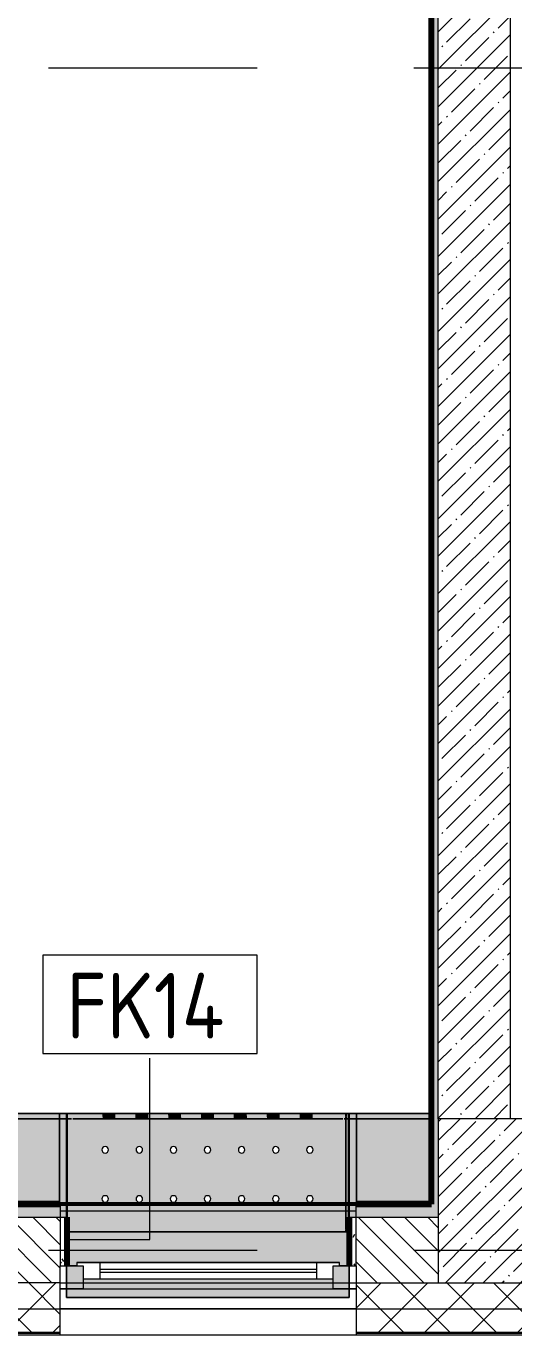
# Model space of a CAD drawing. Header units: millimetres. Extents: x 35524 to 235479, y -8553 to 29000.
# Drawn here: x 64156 to 65640, y -258 to 3726 of the extents above; entities that cross this region are included whole.
import ezdxf

# ---------------------------------------------------------------- set-up
doc = ezdxf.new("R2010")
doc.units = ezdxf.units.MM
doc.linetypes.add('Осевая', pattern=[3175, 635, -476.25, 1587.5, -476.25])
for name, color, linetype, lineweight in [('A-GLAZ', 7, 'Continuous', 9), ('A-GLAZ-1', 7, 'Continuous', 13), ('A-WALL', 7, 'Continuous', 9), ('A-WALL-IDEN', 7, 'Continuous', 9), ('I-WALL', 7, 'Continuous', 9), ('S-COLS', 7, 'Continuous', 9), ('Оси-2', 7, 'Осевая', 9)]:
    doc.layers.add(name, color=color, linetype=linetype, lineweight=lineweight)
for name, color, linetype, lineweight, true_color in [('A-WALL-1', 7, 'Continuous', 9, 0xc0c0c0), ('A-WALL-2', 7, 'Continuous', 9, 0xcbc7bf), ('I-WALL-12', 7, 'Continuous', 53, 0xeaa7bf), ('I-WALL-18', 7, 'Continuous', 80, 0xffd2ff), ('I-WALL-4', 7, 'Continuous', 9, 0xc0c0c0), ('I-WALL-5', 7, 'Continuous', 9, 0xcbc7bf), ('I-WALL-8', 7, 'Continuous', 80, 0xff80c0), ('S-WALL-ANLY', 7, 'Continuous', 13, 0x008040), ('S-WALL-ANLY-1', 7, 'Continuous', 5, 0x008040), ('Знаки-1', 7, 'Continuous', 9, 0xd4ccbd), ('Знаки-3', 9, 'Continuous', 9, 0x808080), ('Знаки-4', 7, 'Continuous', 9, 0xaba79f), ('Знаки-5', 7, 'Continuous', 9, 0xc1bbaf), ('Знаки-6', 7, 'Continuous', 9, 0xd5cdbe), ('Знаки-7', 7, 'Continuous', 9, 0xd1cabb), ('Знаки-8', 7, 'Continuous', 9, 0xccc5b7), ('Знаки-9', 7, 'Continuous', 9, 0xd6cebe)]:
    doc.layers.add(name, color=color, linetype=linetype, lineweight=lineweight, true_color=true_color)
doc.layers.add('Знаки-2', color=7, linetype='Continuous', lineweight=9, transparency=0.5)
doc.styles.add('GOST Common_2', font='GOST_Common.ttf', dxfattribs={"width": 0.9, "height": 200})
pattern_1 = [(0, (0, 0), (121.92, 30.48), [10.058, -81.382, 10.058, -81.382, -487.68]), (0, (0, 0), (121.92, 30.48), [-182.88, 10.058, -172.822, 10.058, -81.382, -213.36]), (0, (0, 0), (121.92, 30.48), [-457.2, 10.058, -50.902, 10.058, -142.342]), (120, (45.72, 15.24), (-87.356454, 90.345817), [10.058, -81.382, 10.058, -81.382, -487.68]), (120, (45.72, 15.24), (-87.356454, 90.345817), [-182.88, 10.058, -172.822, 10.058, -81.382, -213.36]), (120, (45.72, 15.24), (-87.356454, 90.345817), [-457.2, 10.058, -50.902, 10.058, -142.342]), (240, (60.96, 76.2), (-34.563546, -120.825817), [10.058, -81.382, 10.058, -81.382, -487.68]), (240, (60.96, 76.2), (-34.563546, -120.825817), [-182.88, 10.058, -172.822, 10.058, -81.382, -213.36]), (240, (60.96, 76.2), (-34.563546, -120.825817), [-457.2, 10.058, -50.902, 10.058, -142.342])]

# ---------------------------------------------------------------- blocks, each defined once
blk = doc.blocks.new('BSC_Колонна _Прямоугольная - 500х500-V10-План отделки стен 3 этажа в осях 12-23')
at = {"layer": 'S-COLS'}
h = blk.add_hatch(dxfattribs=at)
h.set_pattern_fill('FP_11', color=256, style=0, pattern_type=2)
h.set_pattern_definition([(45, (-65660, -150), (-57.02463, 57.02463), []), (45, (-65602.975, -150), (-57.02463, 57.02463), [100.806, -20.161, 3.353, -16.808])])
h.paths.add_polyline_path([(-250, -250), (250, -250), (250, 250), (-250, 250), (-250, 217.4)])
for p, q in [((250, 250), (-250, 250)), ((-250, 250), (-250, -250)), ((250, -250), (250, 250)), ((-250, -250), (250, -250))]:
    blk.add_line(p, q, dxfattribs=at)
blk = doc.blocks.new('120_Окно_СКБ_1Ст - 120_Окно_СКБ_1Ст 900х2500_h_-22445987-План отделки стен 3 этажа в осях 12-23')
at = {"layer": 'A-GLAZ'}
for p, q in [((-429, -57), (-450, -57)), ((431, -57), (-429, -57)), ((450, -57), (431, -57)), ((-330, -107), (330, -107)), ((330, -117), (-330, -117)), ((-429, -127), (-400, -127)), ((400, -127), (430, -127))]:
    blk.add_line(p, q, dxfattribs=at)
at = {"layer": 'A-GLAZ-1'}
for p, q in [((-450, -127), (-450, -57)), ((-450, -57), (-380, -57)), ((-380, -57), (-380, -127)), ((380, -127), (380, -57)), ((380, -57), (450, -57)), ((450, -57), (450, -127)), ((380, -87), (-380, -87)), ((-380, -87), (-380, -127)), ((-330, -137), (-330, -87)), ((330, -137), (330, -87)), ((380, -127), (380, -87)), ((-380, -127), (-450, -127)), ((-380, -127), (-400, -127)), ((-400, -127), (-400, -137)), ((-400, -137), (400, -137)), ((400, -137), (-400, -137)), ((450, -127), (380, -127)), ((400, -127), (380, -127)), ((400, -137), (400, -127))]:
    blk.add_line(p, q, dxfattribs=at)
blk = doc.blocks.new('Зашивка радиатора_ с перфорацией М1 - Зашивка радиатора_ с перфорацией М1-V61-План отделки стен 3 этажа в осях 12-23')
at = {"layer": 'Знаки-2'}
h = blk.add_hatch(color=256, dxfattribs=at)
h.paths.add_polyline_path([(178, 380), (-430, 380), (-430, 180), (429, 180), (430, 380)])
h.paths.add_polyline_path([(379, 324), (379, 284), (399, 284), (399, 274), (-401, 274), (-401, 284), (-381, 284), (-381, 324), (178, 324)])
h = blk.add_hatch(color=256, dxfattribs=at)
h.paths.add_polyline_path([(178, 180), (-430, 180), (-430, -179.9), (430.2, -179.9), (430.2, 136), (429, 136), (429, 180)])
h.paths.add_polyline_path([(208.5, 90.4), (213.5, 89), (217.2, 85.4), (218.5, 80.4), (217.2, 75.4), (213.5, 71.7), (208.5, 70.4), (203.5, 71.7), (199.8, 75.4), (198.5, 80.4), (199.8, 85.4), (203.5, 89), (205.9, 90)])
h.paths.add_polyline_path([(312.2, 90.4), (317.2, 89), (320.9, 85.4), (322.2, 80.4), (320.9, 75.4), (317.2, 71.7), (312.2, 70.4), (307.2, 71.7), (303.6, 75.4), (302.2, 80.4), (303.6, 85.4), (307.2, 89), (309.7, 90)])
h.paths.add_polyline_path([(-102.8, 90.4), (-97.8, 89), (-94.1, 85.4), (-92.8, 80.4), (-94.1, 75.4), (-97.8, 71.7), (-102.8, 70.4), (-107.8, 71.7), (-111.4, 75.4), (-112.8, 80.4), (-111.4, 85.4), (-107.8, 89), (-105.3, 90)])
h.paths.add_polyline_path([(-310.3, 90.4), (-305.3, 89), (-301.6, 85.4), (-300.3, 80.4), (-301.6, 75.4), (-305.3, 71.7), (-310.3, 70.4), (-315.3, 71.7), (-318.9, 75.4), (-320.3, 80.4), (-318.9, 85.4), (-315.3, 89), (-312.8, 90)])
h.paths.add_polyline_path([(1, 90.4), (6, 89), (9.7, 85.4), (11, 80.4), (9.7, 75.4), (6, 71.7), (1, 70.4), (-4.1, 71.8), (-7.7, 75.4), (-9, 80.4), (-7.7, 85.4), (-4, 89), (-1.6, 90)])
h.paths.add_polyline_path([(-206.5, 90.4), (-201.5, 89), (-197.8, 85.4), (-196.5, 80.4), (-197.8, 75.4), (-201.5, 71.7), (-206.5, 70.4), (-211.5, 71.7), (-215.2, 75.4), (-216.5, 80.4), (-215.2, 85.4), (-211.5, 89), (-209.1, 90)])
h.paths.add_polyline_path([(104.7, 90.4), (109.7, 89), (113.4, 85.4), (114.7, 80.4), (113.4, 75.4), (109.7, 71.7), (104.7, 70.4), (99.7, 71.7), (96.1, 75.4), (94.7, 80.4), (96.1, 85.4), (99.7, 89), (102.2, 90)])
h.paths.add_polyline_path([(208.5, -59.6), (213.5, -61), (217.2, -64.6), (218.5, -69.6), (217.2, -74.6), (213.5, -78.3), (208.5, -79.6), (203.5, -78.3), (199.8, -74.6), (198.5, -69.6), (199.8, -64.6), (203.5, -61), (205.9, -60)])
h.paths.add_polyline_path([(-310.3, -59.6), (-305.3, -61), (-301.6, -64.6), (-300.3, -69.6), (-301.6, -74.6), (-305.3, -78.3), (-310.3, -79.6), (-315.3, -78.3), (-318.9, -74.6), (-320.3, -69.6), (-318.9, -64.6), (-315.3, -61), (-312.8, -60)])
h.paths.add_polyline_path([(-102.8, -59.6), (-97.8, -61), (-94.1, -64.6), (-92.8, -69.6), (-94.1, -74.6), (-97.8, -78.3), (-102.8, -79.6), (-107.8, -78.3), (-111.4, -74.6), (-112.8, -69.6), (-111.4, -64.6), (-107.8, -61), (-105.3, -60)])
h.paths.add_polyline_path([(312.2, -59.6), (317.2, -61), (320.9, -64.6), (322.2, -69.6), (320.9, -74.6), (317.2, -78.3), (312.2, -79.6), (307.2, -78.3), (303.6, -74.6), (302.2, -69.6), (303.6, -64.6), (307.2, -61), (309.7, -60)])
h.paths.add_polyline_path([(-206.5, -59.6), (-201.5, -61), (-197.8, -64.6), (-196.5, -69.6), (-197.8, -74.6), (-201.5, -78.3), (-206.5, -79.6), (-211.5, -78.3), (-215.2, -74.6), (-216.5, -69.6), (-215.2, -64.6), (-211.5, -61), (-209.1, -60)])
h.paths.add_polyline_path([(104.7, -59.6), (109.7, -61), (113.4, -64.6), (114.7, -69.6), (113.4, -74.6), (109.7, -78.3), (104.7, -79.6), (99.7, -78.3), (96.1, -74.6), (94.7, -69.6), (96.1, -64.6), (99.7, -61), (102.2, -60)])
h.paths.add_polyline_path([(1, -59.6), (6, -61), (9.7, -64.6), (11, -69.6), (9.7, -74.6), (6, -78.3), (1, -79.6), (-4.1, -78.2), (-7.7, -74.6), (-9, -69.6), (-7.7, -64.6), (-4, -61), (-1.6, -60)])
for points in [[(413, -163.9), (-430, -163.9), (-430, -179.9), (430, -179.7), (430, -163.9), (413.6, -163.9)], [(-313.1, -163.9), (-319, -163.9), (-318.3, -179.9), (-279, -179.9), (-279.7, -163.9), (-309, -163.9)], [(-308.7, -163.9), (-319, -163.9), (-318.3, -179.9), (-279, -179.9), (-279.7, -163.9), (-307.7, -163.9)], [(-308.7, -163.9), (-309, -163.9), (-308.7, -179.9), (-289, -179.9), (-289.3, -163.9), (-307.7, -163.9)], [(-308.7, -163.9), (-309, -163.9), (-308.7, -179.9), (-289, -179.9), (-289.3, -163.9), (-307.7, -163.9)], [(-218.3, -163.9), (-219, -163.9), (-218.3, -179.9), (-179, -179.9), (-179.7, -163.9), (-216.3, -163.9)], [(-208.7, -163.9), (-219, -163.9), (-218.3, -179.9), (-179, -179.9), (-179.7, -163.9), (-207.7, -163.9)], [(-189, -163.9), (-209, -163.9), (-208.7, -179.9), (-189, -179.9)], [(-191.9, -163.9), (-209, -163.9), (-208.7, -179.9), (-189, -179.9), (-189.3, -163.9), (-190.3, -163.9)], [(-79, -163.9), (-119, -163.9), (-118.3, -179.9), (-79, -179.9)], [(-79, -163.9), (-119, -163.9), (-118.3, -179.9), (-79, -179.9)], [(-108.7, -163.9), (-109, -163.9), (-108.7, -179.9), (-89, -179.9), (-89.3, -163.9), (-107.7, -163.9)], [(-99, -163.9), (-109, -163.9), (-108.7, -179.9), (-89, -179.9), (-89.3, -163.9), (-96.4, -163.9)], [(-19, -163.9), (-18.3, -179.9), (21, -179.9), (20.3, -163.9), (-18.3, -163.9)], [(-19, -163.9), (-18.3, -179.9), (21, -179.9), (20.3, -163.9), (-18.3, -163.9)], [(-8.7, -163.9), (-9, -163.9), (-8.7, -179.9), (11, -179.9), (10.7, -163.9), (-7.7, -163.9)], [(1, -163.9), (-9, -163.9), (-8.7, -179.9), (11, -179.9), (10.7, -163.9), (3.6, -163.9)], [(81.7, -163.9), (81, -163.9), (81.7, -179.9), (121, -179.9), (120.3, -163.9), (83.7, -163.9)], [(109.7, -163.9), (81, -163.9), (81.7, -179.9), (121, -179.9), (120.3, -163.9), (110.7, -163.9)], [(91.3, -163.9), (91, -163.9), (91.3, -179.9), (111, -179.9), (110.7, -163.9), (92.3, -163.9)], [(93.9, -163.9), (91, -163.9), (91.3, -179.9), (111, -179.9), (110.7, -163.9), (96, -163.9)], [(181, -163.9), (181.7, -179.9), (221, -179.9), (220.3, -163.9), (181.7, -163.9)], [(196, -163.9), (181, -163.9), (181.7, -179.9), (221, -179.9), (220.3, -163.9), (198.4, -163.9)], [(201, -163.9), (191, -163.9), (191.3, -179.9), (211, -179.9), (210.7, -163.9), (203.6, -163.9)], [(208.1, -163.9), (191, -163.9), (191.3, -179.9), (211, -179.9), (210.7, -163.9), (209.7, -163.9)], [(301, -163.9), (281, -163.9), (281.7, -179.9), (321, -179.9), (320.3, -163.9), (306.2, -163.9)], [(281, -163.9), (281.7, -179.9), (321, -179.9), (320.3, -163.9), (281.7, -163.9)], [(311, -163.9), (291, -163.9), (291.3, -179.9), (311, -179.9)], [(293.9, -163.9), (291, -163.9), (291.3, -179.9), (311, -179.9), (310.7, -163.9), (295.8, -163.9)]]:
    blk.add_hatch(color=256, dxfattribs=at).paths.add_polyline_path(points)
at = {"layer": 'Знаки-1'}
for p, q in [((-309, -163.9), (-304.2, -163.9)), ((-304.2, -163.9), (-309, -163.9)), ((-309, -179.9), (-304.2, -179.9)), ((-304.2, -179.9), (-309, -179.9)), ((-304, -163.9), (-294, -163.9)), ((-294, -163.9), (-304, -163.9)), ((-304, -179.9), (-294, -179.9)), ((-294, -179.9), (-304, -179.9)), ((-293.8, -163.9), (-289, -163.9)), ((-290.3, -163.9), (-293.8, -163.9)), ((-293.8, -179.9), (-289, -179.9)), ((-289.3, -179.9), (-293.8, -179.9)), ((-289, -163.9), (-290.3, -163.9)), ((-289, -179.9), (-289.3, -179.9)), ((-207.7, -163.9), (-204.2, -163.9)), ((-204.2, -163.9), (-207.7, -163.9)), ((-207.7, -179.9), (-204.2, -179.9)), ((-204.2, -179.9), (-207.7, -179.9)), ((-204, -163.9), (-194, -163.9)), ((-194, -163.9), (-204, -163.9)), ((-204, -179.9), (-194, -179.9)), ((-194, -179.9), (-204, -179.9)), ((-193.8, -163.9), (-190.3, -163.9)), ((-190.3, -163.9), (-193.8, -163.9)), ((-193.8, -179.9), (-190.3, -179.9)), ((-190.3, -179.9), (-193.8, -179.9)), ((-107.7, -163.9), (-104.2, -163.9)), ((-104.2, -163.9), (-107.7, -163.9)), ((-107.7, -179.9), (-104.2, -179.9)), ((-104.2, -179.9), (-107.7, -179.9)), ((-104, -163.9), (-94, -163.9)), ((-94, -163.9), (-104, -163.9)), ((-104, -179.9), (-99, -179.9)), ((-99, -179.9), (-104, -179.9)), ((-99, -179.9), (-94, -179.9)), ((-94, -179.9), (-99, -179.9)), ((-93.8, -163.9), (-90.3, -163.9)), ((-90.3, -163.9), (-93.8, -163.9)), ((-93.8, -179.9), (-90.3, -179.9)), ((-90.3, -179.9), (-93.8, -179.9)), ((-9, -163.9), (-4.2, -163.9)), ((-4.2, -163.9), (-9, -163.9)), ((-9, -179.9), (-7.7, -179.9)), ((-7.7, -179.9), (-9, -179.9)), ((-7.7, -179.9), (-4.2, -179.9)), ((-4.2, -179.9), (-7.7, -179.9)), ((-4, -163.9), (-1.6, -163.9)), ((-1.6, -163.9), (-4, -163.9)), ((-4, -179.9), (3.6, -179.9)), ((6, -179.9), (-4, -179.9)), ((-1.6, -163.9), (6, -163.9)), ((6, -163.9), (-1.6, -163.9)), ((3.6, -179.9), (6, -179.9)), ((6.2, -163.9), (9.7, -163.9)), ((9.7, -163.9), (6.2, -163.9)), ((6.2, -179.9), (11, -179.9)), ((8.1, -179.9), (6.2, -179.9)), ((11, -179.9), (8.1, -179.9)), ((9.7, -163.9), (10.7, -163.9)), ((10.7, -163.9), (9.7, -163.9)), ((10.7, -163.9), (11, -163.9)), ((11, -163.9), (10.7, -163.9)), ((92.3, -163.9), (95.8, -163.9)), ((95.8, -163.9), (92.3, -163.9)), ((92.3, -179.9), (95.8, -179.9)), ((95.8, -179.9), (92.3, -179.9)), ((96, -163.9), (106, -163.9)), ((106, -163.9), (96, -163.9)), ((96, -179.9), (106, -179.9)), ((106, -179.9), (96, -179.9)), ((106.2, -163.9), (109.7, -163.9)), ((109.7, -163.9), (106.2, -163.9)), ((106.2, -179.9), (109.7, -179.9)), ((109.7, -179.9), (106.2, -179.9)), ((192.3, -163.9), (195.8, -163.9)), ((195.8, -163.9), (192.3, -163.9)), ((192.3, -179.9), (195.8, -179.9)), ((195.8, -179.9), (192.3, -179.9)), ((196, -163.9), (206, -163.9)), ((206, -163.9), (196, -163.9)), ((196, -179.9), (206, -179.9)), ((206, -179.9), (196, -179.9)), ((206.2, -163.9), (209.7, -163.9)), ((209.7, -163.9), (206.2, -163.9)), ((206.2, -179.9), (209.7, -179.9)), ((209.7, -179.9), (206.2, -179.9)), ((291, -163.9), (291.3, -163.9)), ((295.8, -163.9), (291, -163.9)), ((291, -179.9), (295.8, -179.9)), ((292.3, -179.9), (291, -179.9)), ((291.3, -163.9), (292.3, -163.9)), ((292.3, -163.9), (293.9, -163.9)), ((295.8, -179.9), (292.3, -179.9)), ((293.9, -163.9), (295.8, -163.9)), ((296, -163.9), (306, -163.9)), ((306, -163.9), (296, -163.9)), ((296, -179.9), (306, -179.9)), ((306, -179.9), (296, -179.9)), ((306.2, -163.9), (311, -163.9)), ((311, -163.9), (306.2, -163.9)), ((306.2, -179.9), (311, -179.9)), ((311, -179.9), (306.2, -179.9))]:
    blk.add_line(p, q, dxfattribs=at)
at = {"layer": 'Знаки-3'}
for p, q in [((430, 380), (-430, 380)), ((-430, 380), (-430, 180)), ((430, 284), (430, 380)), ((-430, 180), (429, 180)), ((429, 180), (-430, 180)), ((-430, 180), (-430, -179.9)), ((430.2, -179.9), (430.2, 136)), ((-430, -179.9), (430.2, -179.9))]:
    blk.add_line(p, q, dxfattribs=at)
for centre, start, end in [((-310.3, 80.4), 180, 0), ((-310.3, 80.4), 0, 180), ((-206.5, 80.4), 0, 180), ((-206.5, 80.4), 180, 360), ((-102.8, 80.4), 0, 180), ((-102.8, 80.4), 180, 0), ((1, 80.4), 0, 180), ((1, 80.4), 180, 0), ((104.7, 80.4), 0, 180), ((104.7, 80.4), 180, 360), ((208.5, 80.4), 0, 180), ((208.5, 80.4), 180, 0), ((312.2, 80.4), 0, 180), ((312.2, 80.4), 180, 0), ((-310.3, -69.6), 0, 180), ((-310.3, -69.6), 180, 0), ((-206.5, -69.6), 0, 180), ((-206.5, -69.6), 180, 0), ((-102.8, -69.6), 0, 180), ((-102.8, -69.6), 180, 0), ((1, -69.6), 0, 180), ((1, -69.6), 180, 0), ((104.7, -69.6), 0, 180), ((104.7, -69.6), 180, 0), ((208.5, -69.6), 0, 180), ((208.5, -69.6), 180, 0), ((312.2, -69.6), 0, 180), ((312.2, -69.6), 180, 0)]:
    blk.add_arc(centre, 10, start, end, dxfattribs=at)
at = {"layer": 'Знаки-4'}
for p, q in [((-430, 180), (-430, 380)), ((-430, 380), (430, 380)), ((430, 380), (430, 284)), ((-420.3, -163.9), (-414.4, -163.9)), ((430, -179.9), (-420.3, -179.9)), ((427.9, -179.9), (-420.3, -179.9)), ((-410.5, -163.9), (-394.9, -163.9)), ((-394.3, -163.9), (394.9, -163.9)), ((395.4, -163.9), (411.1, -163.9)), ((414.9, -163.9), (427.9, -163.9))]:
    blk.add_line(p, q, dxfattribs=at)
for centre, start, end in [((-310.3, 80.4), 0, 180), ((-310.3, 80.4), 180, 360), ((-206.5, 80.4), 0, 180), ((-206.5, 80.4), 180, 360), ((-102.8, 80.4), 0, 180), ((-102.8, 80.4), 180, 360), ((1, 80.4), 0, 180), ((1, 80.4), 180, 360), ((104.7, 80.4), 0, 180), ((104.7, 80.4), 180, 360), ((208.5, 80.4), 0, 180), ((208.5, 80.4), 180, 360), ((312.2, 80.4), 0, 180), ((312.2, 80.4), 180, 0), ((-310.3, -69.6), 0, 180), ((-310.3, -69.6), 180, 360), ((-206.5, -69.6), 0, 180), ((-206.5, -69.6), 180, 360), ((-102.8, -69.6), 0, 180), ((-102.8, -69.6), 180, 360), ((1, -69.6), 0, 180), ((1, -69.6), 180, 360), ((104.7, -69.6), 0, 180), ((104.7, -69.6), 180, 360), ((208.5, -69.6), 0, 180), ((208.5, -69.6), 180, 360), ((312.2, -69.6), 0, 180), ((312.2, -69.6), 180, 360)]:
    blk.add_arc(centre, 10, start, end, dxfattribs=at)
at = {"layer": 'Знаки-5'}
for p, q in [((-430, -179.9), (-430, 180)), ((429, 180), (-420.3, 180)), ((-420.3, 180), (429, 180)), ((430.2, 136), (430.2, -179.9)), ((-420.3, -179.9), (-430, -179.9)), ((-428.1, -163.9), (-420.3, -163.9)), ((-420.3, -179.9), (-428.1, -179.9)), ((-414.4, -163.9), (-420.3, -163.9)), ((-420.3, -179.9), (-319, -179.9)), ((-394.9, -163.9), (-410.5, -163.9)), ((-319, -163.9), (-394.3, -163.9)), ((-319, -163.9), (-279, -163.9)), ((-313.1, -163.9), (-319, -163.9)), ((-319, -179.9), (-279, -179.9)), ((-279, -179.9), (-319, -179.9)), ((-293.8, -163.9), (-313.1, -163.9)), ((-279, -163.9), (-293.8, -163.9)), ((-219, -163.9), (-279, -163.9)), ((-279, -179.9), (-219, -179.9)), ((-219, -163.9), (-218.3, -163.9)), ((-209, -163.9), (-219, -163.9)), ((-219, -179.9), (-209, -179.9)), ((-209, -179.9), (-219, -179.9)), ((-218.3, -163.9), (-209, -163.9)), ((-209, -163.9), (-189, -163.9)), ((-189, -163.9), (-209, -163.9)), ((-209, -179.9), (-204, -179.9)), ((-189, -179.9), (-209, -179.9)), ((-204, -179.9), (-189, -179.9)), ((-189, -163.9), (-179, -163.9)), ((-179, -163.9), (-189, -163.9)), ((-189, -179.9), (-179, -179.9)), ((-179, -179.9), (-189, -179.9)), ((-119, -163.9), (-179, -163.9)), ((-179, -179.9), (-119, -179.9)), ((-119, -163.9), (-79, -163.9)), ((-79, -163.9), (-119, -163.9)), ((-119, -179.9), (-79, -179.9)), ((-79, -179.9), (-119, -179.9)), ((-19, -163.9), (-79, -163.9)), ((-79, -179.9), (-19, -179.9)), ((-19, -163.9), (21, -163.9)), ((21, -163.9), (-19, -163.9)), ((-19, -179.9), (21, -179.9)), ((21, -179.9), (-19, -179.9)), ((81, -163.9), (21, -163.9)), ((21, -179.9), (81, -179.9)), ((81, -163.9), (91, -163.9)), ((91, -163.9), (81, -163.9)), ((81, -179.9), (91, -179.9)), ((91, -179.9), (81, -179.9)), ((91, -163.9), (111, -163.9)), ((103.6, -163.9), (91, -163.9)), ((91, -179.9), (111, -179.9)), ((111, -179.9), (91, -179.9)), ((111, -163.9), (103.6, -163.9)), ((111, -163.9), (121, -163.9)), ((121, -163.9), (111, -163.9)), ((111, -179.9), (121, -179.9)), ((121, -179.9), (111, -179.9)), ((181, -163.9), (121, -163.9)), ((121, -179.9), (181, -179.9)), ((181, -163.9), (221, -163.9)), ((221, -163.9), (181, -163.9)), ((181, -179.9), (221, -179.9)), ((221, -179.9), (181, -179.9)), ((281, -163.9), (221, -163.9)), ((221, -179.9), (281, -179.9)), ((281, -163.9), (321, -163.9)), ((321, -163.9), (281, -163.9)), ((281, -179.9), (321, -179.9)), ((321, -179.9), (281, -179.9)), ((394.9, -163.9), (321, -163.9)), ((321, -179.9), (427.9, -179.9)), ((411.1, -163.9), (395.4, -163.9)), ((427.9, -163.9), (414.9, -163.9)), ((427.9, -163.9), (430, -163.9)), ((430, -179.9), (427.9, -179.9))]:
    blk.add_line(p, q, dxfattribs=at)
at = {"layer": 'Знаки-6'}
for p, q in [((-428.1, -163.9), (-430, -163.9)), ((-430, -163.9), (-430, -179.9)), ((-430, -179.9), (-428.1, -179.9)), ((-304.2, -163.9), (-307.7, -163.9)), ((-307.7, -179.9), (-304.2, -179.9)), ((-294, -163.9), (-304, -163.9)), ((-304, -179.9), (-294, -179.9)), ((-290.3, -163.9), (-293.8, -163.9)), ((-293.8, -179.9), (-290.3, -179.9)), ((-204.2, -163.9), (-207.7, -163.9)), ((-207.7, -179.9), (-204.2, -179.9)), ((-194, -163.9), (-204, -163.9)), ((-204, -179.9), (-194, -179.9)), ((-190.3, -163.9), (-193.8, -163.9)), ((-193.8, -179.9), (-190.3, -179.9)), ((-104.2, -163.9), (-107.7, -163.9)), ((-107.7, -179.9), (-104.2, -179.9)), ((-94, -163.9), (-104, -163.9)), ((-104, -179.9), (-94, -179.9)), ((-90.3, -163.9), (-93.8, -163.9)), ((-93.8, -179.9), (-90.3, -179.9)), ((-4.2, -163.9), (-7.7, -163.9)), ((-7.7, -179.9), (-4.2, -179.9)), ((-4.2, -163.9), (-4.1, -163.9)), ((-4.1, -163.9), (-4.2, -163.9)), ((-4.2, -179.9), (-4.1, -179.9)), ((-4.1, -179.9), (-4.2, -179.9)), ((6, -163.9), (-4, -163.9)), ((-4, -179.9), (6, -179.9)), ((9.7, -163.9), (6.2, -163.9)), ((6.2, -179.9), (9.7, -179.9)), ((95.8, -163.9), (92.3, -163.9)), ((92.3, -179.9), (95.8, -179.9)), ((106, -163.9), (96, -163.9)), ((96, -179.9), (106, -179.9)), ((109.7, -163.9), (106.2, -163.9)), ((106.2, -179.9), (109.7, -179.9)), ((195.8, -163.9), (192.3, -163.9)), ((192.3, -179.9), (195.8, -179.9)), ((206, -163.9), (196, -163.9)), ((196, -179.9), (206, -179.9)), ((209.7, -163.9), (206.2, -163.9)), ((206.2, -179.9), (209.7, -179.9)), ((295.8, -163.9), (292.3, -163.9)), ((292.3, -179.9), (295.8, -179.9)), ((306, -163.9), (296, -163.9)), ((296, -179.9), (306, -179.9)), ((309.7, -163.9), (306.2, -163.9)), ((306.2, -179.9), (309.7, -179.9)), ((430, -163.9), (430, -179.7))]:
    blk.add_line(p, q, dxfattribs=at)
at = {"layer": 'Знаки-7'}
for p, q in [((-420.5, -163.9), (-428.1, -163.9)), ((-428.1, -179.9), (-420.5, -179.9)), ((-309, -163.9), (-318.3, -163.9)), ((-318.3, -179.9), (-309, -179.9)), ((-307.7, -163.9), (-304.2, -163.9)), ((-304.2, -163.9), (-307.7, -163.9)), ((-307.7, -179.9), (-304.2, -179.9)), ((-304.2, -179.9), (-307.7, -179.9)), ((-304, -163.9), (-294, -163.9)), ((-294, -163.9), (-304, -163.9)), ((-304, -179.9), (-294, -179.9)), ((-294, -179.9), (-304, -179.9)), ((-293.8, -163.9), (-290.3, -163.9)), ((-290.3, -163.9), (-293.8, -163.9)), ((-293.8, -179.9), (-290.3, -179.9)), ((-290.3, -179.9), (-293.8, -179.9)), ((-279.7, -163.9), (-289, -163.9)), ((-289, -179.9), (-279.7, -179.9)), ((-209, -163.9), (-218.3, -163.9)), ((-218.3, -179.9), (-209, -179.9)), ((-209, -163.9), (-207.7, -163.9)), ((-204.2, -163.9), (-209, -163.9)), ((-209, -179.9), (-208.7, -179.9)), ((-204.2, -179.9), (-209, -179.9)), ((-208.7, -179.9), (-204.2, -179.9)), ((-207.7, -163.9), (-204.2, -163.9)), ((-204, -163.9), (-194, -163.9)), ((-194, -163.9), (-204, -163.9)), ((-204, -179.9), (-194, -179.9)), ((-194, -179.9), (-204, -179.9)), ((-193.8, -163.9), (-190.3, -163.9)), ((-190.3, -163.9), (-193.8, -163.9)), ((-193.8, -179.9), (-191.9, -179.9)), ((-189.3, -179.9), (-193.8, -179.9)), ((-191.9, -179.9), (-189, -179.9)), ((-190.3, -163.9), (-189, -163.9)), ((-189, -163.9), (-190.3, -163.9)), ((-189, -179.9), (-189.3, -179.9)), ((-179.7, -163.9), (-189, -163.9)), ((-189, -179.9), (-179.7, -179.9)), ((-109, -163.9), (-118.3, -163.9)), ((-118.3, -179.9), (-109, -179.9)), ((-109, -163.9), (-108.7, -163.9)), ((-104.2, -163.9), (-109, -163.9)), ((-109, -179.9), (-107.7, -179.9)), ((-104.2, -179.9), (-109, -179.9)), ((-108.7, -163.9), (-104.2, -163.9)), ((-107.7, -179.9), (-104.2, -179.9)), ((-104, -163.9), (-94, -163.9)), ((-96.4, -163.9), (-104, -163.9)), ((-104, -179.9), (-94, -179.9)), ((-99, -179.9), (-104, -179.9)), ((-94, -179.9), (-99, -179.9)), ((-94, -163.9), (-96.4, -163.9)), ((-93.8, -163.9), (-91.9, -163.9)), ((-89.3, -163.9), (-93.8, -163.9)), ((-93.8, -179.9), (-89, -179.9)), ((-90.3, -179.9), (-93.8, -179.9)), ((-91.9, -163.9), (-89, -163.9)), ((-89, -179.9), (-90.3, -179.9)), ((-89, -163.9), (-89.3, -163.9)), ((-79.7, -163.9), (-89, -163.9)), ((-89, -179.9), (-79.7, -179.9)), ((-9, -163.9), (-18.3, -163.9)), ((-18.3, -179.9), (-9, -179.9)), ((-7.7, -163.9), (-4.2, -163.9)), ((-4.2, -163.9), (-7.7, -163.9)), ((-7.7, -179.9), (-4.2, -179.9)), ((-4.2, -179.9), (-7.7, -179.9)), ((-4, -163.9), (6, -163.9)), ((6, -163.9), (-4, -163.9)), ((-4, -179.9), (6, -179.9)), ((6, -179.9), (-4, -179.9)), ((6.2, -163.9), (9.7, -163.9)), ((9.7, -163.9), (6.2, -163.9)), ((6.2, -179.9), (9.7, -179.9)), ((9.7, -179.9), (6.2, -179.9)), ((20.3, -163.9), (11, -163.9)), ((11, -179.9), (20.3, -179.9)), ((91, -163.9), (81.7, -163.9)), ((81.7, -179.9), (91, -179.9)), ((91, -163.9), (95.8, -163.9)), ((91.3, -163.9), (91, -163.9)), ((91, -179.9), (95.8, -179.9)), ((95.8, -179.9), (91, -179.9)), ((93.9, -163.9), (91.3, -163.9)), ((95.8, -163.9), (93.9, -163.9)), ((96, -163.9), (106, -163.9)), ((101, -163.9), (96, -163.9)), ((96, -179.9), (106, -179.9)), ((101, -179.9), (96, -179.9)), ((106, -163.9), (101, -163.9)), ((106, -179.9), (101, -179.9)), ((106.2, -163.9), (111, -163.9)), ((109.7, -163.9), (106.2, -163.9)), ((106.2, -179.9), (111, -179.9)), ((111, -179.9), (106.2, -179.9)), ((111, -163.9), (109.7, -163.9)), ((120.3, -163.9), (111, -163.9)), ((111, -179.9), (120.3, -179.9)), ((191, -163.9), (181.7, -163.9)), ((181.7, -179.9), (191, -179.9)), ((191, -163.9), (195.8, -163.9)), ((195.8, -163.9), (191, -163.9)), ((191, -179.9), (195.8, -179.9)), ((193.9, -179.9), (191, -179.9)), ((195.8, -179.9), (193.9, -179.9)), ((196, -163.9), (206, -163.9)), ((206, -163.9), (196, -163.9)), ((196, -179.9), (206, -179.9)), ((201, -179.9), (196, -179.9)), ((206, -179.9), (201, -179.9)), ((206.2, -163.9), (211, -163.9)), ((211, -163.9), (206.2, -163.9)), ((206.2, -179.9), (209.7, -179.9)), ((209.7, -179.9), (206.2, -179.9)), ((209.7, -179.9), (211, -179.9)), ((211, -179.9), (209.7, -179.9)), ((220.3, -163.9), (211, -163.9)), ((211, -179.9), (220.3, -179.9)), ((291, -163.9), (281.7, -163.9)), ((281.7, -179.9), (291, -179.9)), ((292.3, -163.9), (295.8, -163.9)), ((295.8, -163.9), (292.3, -163.9)), ((292.3, -179.9), (295.8, -179.9)), ((295.8, -179.9), (292.3, -179.9)), ((296, -163.9), (301, -163.9)), ((306, -163.9), (296, -163.9)), ((296, -179.9), (306, -179.9)), ((306, -179.9), (296, -179.9)), ((301, -163.9), (306, -163.9)), ((306.2, -163.9), (309.7, -163.9)), ((309.7, -163.9), (306.2, -163.9)), ((306.2, -179.9), (309.7, -179.9)), ((309.7, -179.9), (306.2, -179.9)), ((320.3, -163.9), (311, -163.9)), ((311, -179.9), (320.3, -179.9)), ((430, -163.9), (427.9, -163.9)), ((427.9, -179.9), (430, -179.9))]:
    blk.add_line(p, q, dxfattribs=at)
at = {"layer": 'Знаки-8'}
for p, q in [((-420.3, 180), (-430, 180)), ((-430, 180), (-420.3, 180)), ((-430, -163.9), (-428.1, -163.9)), ((-430, -163.9), (-430, -179.9)), ((-428.1, -179.9), (-430, -179.9)), ((-319, -163.9), (-309, -163.9)), ((-309, -163.9), (-319, -163.9)), ((-319, -179.9), (-309, -179.9)), ((-309, -179.9), (-319, -179.9)), ((-309, -163.9), (-304.2, -163.9)), ((-304.2, -163.9), (-309, -163.9)), ((-309, -179.9), (-304.2, -179.9)), ((-304.2, -179.9), (-309, -179.9)), ((-304, -163.9), (-294, -163.9)), ((-294, -163.9), (-304, -163.9)), ((-304, -179.9), (-294, -179.9)), ((-294, -179.9), (-304, -179.9)), ((-293.8, -163.9), (-289, -163.9)), ((-289, -163.9), (-293.8, -163.9)), ((-293.8, -179.9), (-289, -179.9)), ((-289, -179.9), (-293.8, -179.9)), ((-289, -163.9), (-279, -163.9)), ((-279, -163.9), (-289, -163.9)), ((-289, -179.9), (-279, -179.9)), ((-279, -179.9), (-289, -179.9)), ((-219, -163.9), (-209, -163.9)), ((-209, -163.9), (-219, -163.9)), ((-219, -179.9), (-209, -179.9)), ((-209, -179.9), (-219, -179.9)), ((-207.7, -163.9), (-204.2, -163.9)), ((-204.2, -163.9), (-207.7, -163.9)), ((-207.7, -179.9), (-204.2, -179.9)), ((-204.2, -179.9), (-207.7, -179.9)), ((-204, -163.9), (-194, -163.9)), ((-194, -163.9), (-204, -163.9)), ((-204, -179.9), (-194, -179.9)), ((-194, -179.9), (-204, -179.9)), ((-193.8, -163.9), (-190.3, -163.9)), ((-190.3, -163.9), (-193.8, -163.9)), ((-193.8, -179.9), (-190.3, -179.9)), ((-190.3, -179.9), (-193.8, -179.9)), ((-189, -163.9), (-179, -163.9)), ((-179, -163.9), (-189, -163.9)), ((-189, -179.9), (-179, -179.9)), ((-179, -179.9), (-189, -179.9)), ((-119, -163.9), (-109, -163.9)), ((-109, -163.9), (-119, -163.9)), ((-119, -179.9), (-109, -179.9)), ((-109, -179.9), (-119, -179.9)), ((-109, -163.9), (-104.2, -163.9)), ((-104.2, -163.9), (-109, -163.9)), ((-109, -179.9), (-104.2, -179.9)), ((-104.2, -179.9), (-109, -179.9)), ((-104, -163.9), (-94, -163.9)), ((-94, -163.9), (-104, -163.9)), ((-104, -179.9), (-94, -179.9)), ((-94, -179.9), (-104, -179.9)), ((-93.8, -163.9), (-89, -163.9)), ((-89, -163.9), (-93.8, -163.9)), ((-93.8, -179.9), (-89, -179.9)), ((-89, -179.9), (-93.8, -179.9)), ((-89, -163.9), (-79, -163.9)), ((-79, -163.9), (-89, -163.9)), ((-89, -179.9), (-79, -179.9)), ((-79, -179.9), (-89, -179.9)), ((-19, -163.9), (-9, -163.9)), ((-9, -163.9), (-19, -163.9)), ((-19, -179.9), (-9, -179.9)), ((-9, -179.9), (-19, -179.9)), ((-9, -163.9), (-4.2, -163.9)), ((-4.2, -163.9), (-9, -163.9)), ((-9, -179.9), (-4.2, -179.9)), ((-4.2, -179.9), (-9, -179.9)), ((-4.1, -163.9), (6, -163.9)), ((6, -163.9), (-4.1, -163.9)), ((-4.1, -179.9), (6, -179.9)), ((6, -179.9), (-4.1, -179.9)), ((6.2, -163.9), (11, -163.9)), ((11, -163.9), (6.2, -163.9)), ((6.2, -179.9), (11, -179.9)), ((11, -179.9), (6.2, -179.9)), ((11, -163.9), (21, -163.9)), ((21, -163.9), (11, -163.9)), ((11, -179.9), (21, -179.9)), ((21, -179.9), (11, -179.9)), ((81, -163.9), (91, -163.9)), ((91, -163.9), (81, -163.9)), ((81, -179.9), (91, -179.9)), ((91, -179.9), (81, -179.9)), ((92.3, -163.9), (95.8, -163.9)), ((95.8, -163.9), (92.3, -163.9)), ((92.3, -179.9), (95.8, -179.9)), ((95.8, -179.9), (92.3, -179.9)), ((96, -163.9), (106, -163.9)), ((106, -163.9), (96, -163.9)), ((96, -179.9), (106, -179.9)), ((106, -179.9), (96, -179.9)), ((106.2, -163.9), (109.7, -163.9)), ((109.7, -163.9), (106.2, -163.9)), ((106.2, -179.9), (109.7, -179.9)), ((109.7, -179.9), (106.2, -179.9)), ((111, -163.9), (121, -163.9)), ((121, -163.9), (111, -163.9)), ((111, -179.9), (121, -179.9)), ((121, -179.9), (111, -179.9)), ((181, -163.9), (191, -163.9)), ((191, -163.9), (181, -163.9)), ((181, -179.9), (191, -179.9)), ((191, -179.9), (181, -179.9)), ((191, -163.9), (195.8, -163.9)), ((195.8, -163.9), (191, -163.9)), ((191, -179.9), (195.8, -179.9)), ((195.8, -179.9), (191, -179.9)), ((196, -163.9), (206, -163.9)), ((206, -163.9), (196, -163.9)), ((196, -179.9), (206, -179.9)), ((206, -179.9), (196, -179.9)), ((206.2, -163.9), (211, -163.9)), ((211, -163.9), (206.2, -163.9)), ((206.2, -179.9), (211, -179.9)), ((211, -179.9), (206.2, -179.9)), ((211, -163.9), (221, -163.9)), ((221, -163.9), (211, -163.9)), ((211, -179.9), (221, -179.9)), ((221, -179.9), (211, -179.9)), ((281, -163.9), (291, -163.9)), ((291, -163.9), (281, -163.9)), ((281, -179.9), (291, -179.9)), ((291, -179.9), (281, -179.9)), ((291, -163.9), (295.8, -163.9)), ((295.8, -163.9), (291, -163.9)), ((291, -179.9), (295.8, -179.9)), ((295.8, -179.9), (291, -179.9)), ((296, -163.9), (306, -163.9)), ((306, -163.9), (296, -163.9)), ((296, -179.9), (306, -179.9)), ((306, -179.9), (296, -179.9)), ((306.2, -163.9), (311, -163.9)), ((311, -163.9), (306.2, -163.9)), ((306.2, -179.9), (311, -179.9)), ((311, -179.9), (306.2, -179.9)), ((311, -163.9), (321, -163.9)), ((321, -163.9), (311, -163.9)), ((311, -179.9), (321, -179.9)), ((321, -179.9), (311, -179.9)), ((430, -179.7), (430, -163.9))]:
    blk.add_line(p, q, dxfattribs=at)
at = {"layer": 'Знаки-9'}
for p, q in [((-4.1, -163.9), (-4, -163.9)), ((-4, -163.9), (-4.1, -163.9)), ((-4.1, -179.9), (-4, -179.9)), ((-4, -179.9), (-4.1, -179.9))]:
    blk.add_line(p, q, dxfattribs=at)
blk = doc.blocks.new('Зашивка без перфорации М3 - М3_10-30988418-План отделки стен 3 этажа в осях 12-23')
at = {"layer": 'Знаки-2'}
for points in [[(160.2, 180), (159, 180), (159, 136), (139, 136), (139, 96), (-411, 96), (-411, 136), (-430, 136), (-430, -179.9), (160.2, -179.9), (160.2, 136)], [(159.2, -163.9), (-430, -163.9), (-429.8, -179.9), (160, -178.9), (160, -163.9)]]:
    blk.add_hatch(color=256, dxfattribs=at).paths.add_polyline_path(points)
at = {"layer": 'Знаки-3'}
for p, q in [((160.2, 180), (159, 180)), ((160.2, -179.9), (160.2, 180)), ((-430, 136), (-430, -179.9)), ((-430, -179.9), (160.2, -179.9))]:
    blk.add_line(p, q, dxfattribs=at)
at = {"layer": 'Знаки-4'}
for p, q in [((159.2, -179.9), (-429.8, -179.9)), ((-408.1, -163.9), (136.6, -163.9)), ((136.6, -179.9), (-408.1, -179.9))]:
    blk.add_line(p, q, dxfattribs=at)
at = {"layer": 'Знаки-5'}
for p, q in [((160.2, 180), (160.2, -176.8)), ((-430, -179.7), (-430, 136)), ((-429.8, -163.9), (-408.1, -163.9)), ((-408.1, -179.9), (-429.8, -179.9)), ((136.6, -163.9), (-408.1, -163.9)), ((-408.1, -179.9), (136.6, -179.9)), ((136.6, -163.9), (159.2, -163.9)), ((159.2, -179.9), (136.6, -179.9)), ((160.2, -176.8), (160.2, -178.6))]:
    blk.add_line(p, q, dxfattribs=at)
at = {"layer": 'Знаки-6'}
for p, q in [((-430, -163.9), (-430, -179.7)), ((160, -163.9), (160, -177.5)), ((160, -177.6), (160, -178.9))]:
    blk.add_line(p, q, dxfattribs=at)
at = {"layer": 'Знаки-7'}
for p, q in [((-408.1, -163.9), (-429.8, -163.9)), ((-429.8, -179.9), (-408.1, -179.9)), ((159.2, -163.9), (136.6, -163.9)), ((136.6, -179.9), (159.2, -179.9))]:
    blk.add_line(p, q, dxfattribs=at)
at = {"layer": 'Знаки-8'}
for p, q in [((-430, -163.9), (-430, -179.7)), ((160, -177.5), (160, -163.9)), ((160, -178.9), (160, -177.6))]:
    blk.add_line(p, q, dxfattribs=at)
blk = doc.blocks.new('Зашивка без перфорации М3 - М3_3-V77-План отделки стен 3 этажа в осях 12-23')
at = {"layer": 'Знаки-2'}
for points in [[(-169.8, 180), (-180.5, 180), (-180.5, 136), (-200.5, 136), (-200.5, 96), (-430, 96), (-430, -179.9), (-169.8, -179.9), (-169.8, 141.3)], [(-430, -163.9), (-430, -179.9), (-170, -179.9), (-170, -163.9), (-299.7, -163.9)]]:
    blk.add_hatch(color=256, dxfattribs=at).paths.add_polyline_path(points)
at = {"layer": 'Знаки-3'}
for p, q in [((-169.8, 180), (-180.5, 180)), ((-169.8, -179.9), (-169.8, 180)), ((-430, 96.1), (-430, -179.9)), ((-430, -179.9), (-169.8, -179.9))]:
    blk.add_line(p, q, dxfattribs=at)
at = {"layer": 'Знаки-4'}
for p, q in [((-430, -179.9), (-430, 96.1)), ((-430, -163.9), (-201.6, -163.9)), ((-430, -163.9), (-430, -179.9)), ((-179.5, -179.9), (-430, -179.9)), ((-201.6, -179.9), (-430, -179.9))]:
    blk.add_line(p, q, dxfattribs=at)
at = {"layer": 'Знаки-5'}
for p, q in [((-169.8, 180), (-169.8, 178)), ((-169.8, 177.3), (-169.8, 176.1)), ((-169.8, 176), (-169.8, 172.9)), ((-169.8, 170.9), (-169.8, 158.6)), ((-169.8, 158.2), (-169.8, -170)), ((-201.6, -163.9), (-430, -163.9)), ((-430, -163.9), (-430, -179.9)), ((-430, -179.9), (-201.6, -179.9)), ((-201.6, -163.9), (-179.5, -163.9)), ((-179.5, -179.9), (-201.6, -179.9)), ((-169.8, -179.9), (-179.5, -179.9)), ((-177.6, -163.9), (-170, -163.9)), ((-170, -179.9), (-177.6, -179.9)), ((-170, -170.2), (-170, -163.9)), ((-170, -175.6), (-170, -172.2)), ((-170, -177), (-170, -175.7)), ((-170, -179.9), (-170, -177.7)), ((-169.8, -172), (-169.8, -175.5)), ((-169.8, -175.6), (-169.8, -177)), ((-169.8, -177.7), (-169.8, -179.9))]:
    blk.add_line(p, q, dxfattribs=at)
at = {"layer": 'Знаки-6'}
for p, q in [((-177.6, -163.9), (-179.5, -163.9)), ((-179.5, -179.9), (-177.6, -179.9))]:
    blk.add_line(p, q, dxfattribs=at)
at = {"layer": 'Знаки-7'}
for p, q in [((-179.5, -163.9), (-201.6, -163.9)), ((-201.6, -179.9), (-179.5, -179.9)), ((-170, -163.9), (-177.6, -163.9)), ((-177.6, -179.9), (-170, -179.9)), ((-170, -163.9), (-170, -170.2)), ((-170, -172.2), (-170, -175.6)), ((-170, -175.7), (-170, -177)), ((-170, -177.7), (-170, -179.9))]:
    blk.add_line(p, q, dxfattribs=at)
at = {"layer": 'Знаки-8'}
for p, q in [((-179.5, 180), (-169.8, 180)), ((-179.5, -163.9), (-177.6, -163.9)), ((-177.6, -179.9), (-179.5, -179.9))]:
    blk.add_line(p, q, dxfattribs=at)
blk = doc.blocks.new('Зашивка_ опоясывающая панель - Зашивка_ опоясывающая панель-V81-План отделки стен 3 этажа в осях 12-23')
at = {"layer": 'Знаки-2'}
for points in [[(-408.1, -96), (-406, -96), (-406, 180), (-430, 179.9), (-430, -96), (-408.4, -96)], [(-406, -160), (-406, 180), (-430, 179.9), (-430, -96), (-427.1, -96), (-427.1, -136), (-407.1, -136), (-407.1, -160)]]:
    blk.add_hatch(color=256, dxfattribs=at).paths.add_polyline_path(points)
at = {"layer": 'Знаки-3'}
blk.add_line((-430, 180), (-406, 180), dxfattribs=at)
at = {"layer": 'Знаки-4'}
for p, q in [((-430, 180), (-406, 180)), ((-430, 180), (-406, 180)), ((-430, -96), (-430, 179.9)), ((-406, 177.5), (-406, -160))]:
    blk.add_line(p, q, dxfattribs=at)
at = {"layer": 'Знаки-5'}
for p, q in [((-430, 180), (-406, 180)), ((-430, 163.9), (-430, -96)), ((-430, -96), (-430, 163.9)), ((-406, 163.9), (-406, -96)), ((-406, -96), (-406, 163.9))]:
    blk.add_line(p, q, dxfattribs=at)
at = {"layer": 'Знаки-7'}
for p, q in [((-430, 179.9), (-430, 163.9)), ((-406, 163.9), (-406, 177.5))]:
    blk.add_line(p, q, dxfattribs=at)
at = {"layer": 'Знаки-8'}
for p, q in [((-430, 179.9), (-430, 163.9)), ((-430, 163.9), (-430, 179.9)), ((-430, 163.9), (-430, -96)), ((-406, 177.5), (-406, 163.9)), ((-406, 163.9), (-406, 177.5)), ((-406, -96), (-406, 163.9))]:
    blk.add_line(p, q, dxfattribs=at)
blk = doc.blocks.new('Зашивка_ опоясывающая панель - Зашивка_ опоясывающая панель-V82-План отделки стен 3 этажа в осях 12-23')
at = {"layer": 'Знаки-2'}
for points in [[(-407.1, -96), (-406, -96), (-406, 180), (-430, 179.1), (-430, -96), (-428.1, -96)], [(-430, -160), (-427.1, -160), (-427.1, -136), (-407.1, -136), (-406, 180), (-430, 179.1), (-430, -102.8)]]:
    blk.add_hatch(color=256, dxfattribs=at).paths.add_polyline_path(points)
at = {"layer": 'Знаки-1'}
for p, q in [((-430, 178), (-430, 163.9)), ((-430, 163.9), (-430, 178))]:
    blk.add_line(p, q, dxfattribs=at)
at = {"layer": 'Знаки-3'}
blk.add_line((-430, 180), (-406, 180), dxfattribs=at)
at = {"layer": 'Знаки-4'}
for p, q in [((-430, 180), (-406, 180)), ((-430, 180), (-406, 180)), ((-406, 179.9), (-406, -96))]:
    blk.add_line(p, q, dxfattribs=at)
at = {"layer": 'Знаки-5'}
for p, q in [((-430, 180), (-406, 180)), ((-430, -160), (-430, 178)), ((-406, 163.9), (-406, -96)), ((-406, -96), (-406, 163.9)), ((-430, -160), (-428.1, -160))]:
    blk.add_line(p, q, dxfattribs=at)
at = {"layer": 'Знаки-6'}
blk.add_line((-430, 178), (-430, 163.9), dxfattribs=at)
at = {"layer": 'Знаки-7'}
for p, q in [((-430, 163.9), (-430, -96)), ((-406, 163.9), (-406, 179.9))]:
    blk.add_line(p, q, dxfattribs=at)
at = {"layer": 'Знаки-8'}
for p, q in [((-430, 163.9), (-430, -96)), ((-430, -96), (-430, 163.9)), ((-406, 179.9), (-406, 163.9)), ((-406, 163.9), (-406, 179.9)), ((-406, -96), (-406, 163.9))]:
    blk.add_line(p, q, dxfattribs=at)
blk = doc.blocks.new('М_стена_0001 - Типоразмер_без рамки-25382661-План отделки стен 3 этажа в осях 12-23')
at = {"layer": 'A-WALL-IDEN'}
for p, q in [((3.258, 1.523), (-3.273, 1.523)), ((-3.273, 1.523), (-3.273, -1.477)), ((3.258, -1.477), (3.258, 1.523)), ((-3.273, -1.477), (3.258, -1.477))]:
    blk.add_line(p, q, dxfattribs=at)

msp = doc.modelspace()

# ---------------------------------------------------------------- hatches: boundary and pattern name
at = {"layer": 'A-WALL'}
h = msp.add_hatch(dxfattribs=at)
h.set_pattern_fill('FP_19', color=256, style=0, pattern_type=2)
h.set_pattern_definition([(135, (0, 0), (-35.35534, -35.35534), [])])
h.paths.add_polyline_path([(64166.9, -100), (64260, -100), (64260, 100), (63710, 100), (63710, -100), (63802.8, -100)])
h.paths.add_polyline_path([(61610, -100), (61610, 100), (61410, 100), (61410, -100)])
h.paths.add_polyline_path([(65410, -100), (65410, 100), (65160, 100), (65160, -100), (65259.3, -100)])
h.paths.add_polyline_path([(57794.6, -100), (57810, -100), (57810, 100), (56910, 100), (56910, -100), (57612.5, -100)])
h.paths.add_polyline_path([(42660, -100), (42910, -100), (42910, 100), (42660, 100)])
h.paths.add_polyline_path([(44310, -100), (44310, 100), (43410, 100), (43410, -100), (44139.6, -100)])
h.paths.add_polyline_path([(47910, -100), (48160, -100), (48160, 100), (47910, 100)])
h.paths.add_polyline_path([(52660, -100), (52660, 100), (52410, 100), (52410, -100), (52514.7, -100)])
h.paths.add_polyline_path([(41760, -100), (41760, 100), (41140, 100), (41140, -100), (41590.7, -100)])
h.paths.add_polyline_path([(51010, -100), (51010, 100), (50260, 100), (50260, -100), (50694, -100)])
h.paths.add_polyline_path([(54760, -100), (55510, -100), (55510, 100), (54760, 100)])
h = msp.add_hatch(dxfattribs=at)
h.set_pattern_fill('FP_20', color=256, style=0, pattern_type=2)
h.set_pattern_definition([(45, (0, 0), (-70.71068, 70.71068), []), (135, (0, 0), (-70.71068, -70.71068), [])])
h.paths.add_polyline_path([(75700, -250), (75700, -100), (71560, -101), (71560, -250), (73270.2, -250)])
h.paths.add_polyline_path([(61610, -250), (61610, -100), (60910, -100), (60910, -250), (61410, -250)])
h.paths.add_polyline_path([(65410, -250), (66160, -250), (66160, -100), (65160, -101), (65160, -250), (65259.3, -250)])
h.paths.add_polyline_path([(63710, -250), (64260, -250), (64260, -100), (63710, -101)])
h.paths.add_polyline_path([(70660, -250), (70660, -100), (67060, -101), (67060, -250), (70357.1, -250)])
h.paths.add_polyline_path([(56627.1, -250), (57810, -250), (57810, -100), (56627.1, -100)])
at = {"layer": 'I-WALL'}
h = msp.add_hatch(dxfattribs=at)
h.set_pattern_fill('FP_17', color=256, style=0, pattern_type=2)
h.set_pattern_definition([(45, (0, 0), (-57.02463, 57.02463), []), (45, (57.025, 0), (-57.02463, 57.02463), [100.806, -20.161, 3.353, -16.808])])
h.paths.add_polyline_path([(65410, 400), (65630, 400), (65630, 7380), (65410, 7380), (65410, 1304.3)])
h = msp.add_hatch(dxfattribs=at)
h.set_pattern_fill('FP_71', color=256, style=0, pattern_type=2)
h.set_pattern_definition(pattern_1)
h.paths.add_polyline_path([(65390, 140), (65410, 140), (65410, 7070), (65390, 7070), (65390, 141)])
h = msp.add_hatch(dxfattribs=at)
h.set_pattern_fill('FP_71', color=256, style=0, pattern_type=2)
h.set_pattern_definition(pattern_1)
h.paths.add_polyline_path([(64166.9, 100), (64260, 100), (64260, 140), (63710, 140), (63710, 100), (63802.8, 100)])
h.paths.add_polyline_path([(65410, 100), (65410, 140), (65160, 140), (65160, 100), (65259.3, 100)])
h.paths.add_polyline_path([(61610, 100), (61610, 140), (61430, 140), (61430, 100)])
h = msp.add_hatch(dxfattribs=at)
h.set_pattern_fill('FP_71', color=256, style=0, pattern_type=2)
h.set_pattern_definition(pattern_1)
h.paths.add_polyline_path([(64260, -48), (64280, -48), (64280, 100), (64260, 100)])
h = msp.add_hatch(dxfattribs=at)
h.set_pattern_fill('FP_71', color=256, style=0, pattern_type=2)
h.set_pattern_definition(pattern_1)
h.paths.add_polyline_path([(65140, -48), (65160, -48), (65160, 100), (65140, 100)])

# ---------------------------------------------------------------- linework, layer by layer
at = {"layer": 'A-WALL'}
for p, q in [((65410, 400), (65410, 7150)), ((65390, 7050), (65390, 141)), ((64260, -100), (63710, -100)), ((65410, -100), (65410, -100)), ((63710, -250), (64260, -250)), ((63710, -253), (64260, -253)), ((65160, -250), (66160, -250)), ((65160, -253), (66160, -253))]:
    msp.add_line(p, q, dxfattribs=at)
at = {"layer": 'A-WALL-1'}
for p, q in [((64260, -258), (64260, -48)), ((65160, -48), (65160, -258)), ((55510, -258), (66160, -258))]:
    msp.add_line(p, q, dxfattribs=at)
at = {"layer": 'A-WALL-2'}
msp.add_line((64260, -100), (65410, -100), dxfattribs=at)
at = {"layer": 'A-WALL-IDEN'}
for p, q in [((64532.9, 32.3), (64532.9, 584.4)), ((64285, 32.3), (64532.9, 32.3))]:
    msp.add_line(p, q, dxfattribs=at)
at = {"layer": 'I-WALL-12'}
for p, q in [((64260, 141), (64278.8, 141)), ((64278.8, 140), (64260, 140)), ((64279, 141), (64316, 141)), ((64315.6, 140), (64279, 140)), ((65100.9, 140), (64316.3, 140)), ((64316.7, 141), (65100.4, 141)), ((65101.1, 141), (65160, 141)), ((65160, 140), (65101.6, 140))]:
    msp.add_line(p, q, dxfattribs=at)
at = {"layer": 'I-WALL-18'}
for p, q in [((64281, 100), (64280, 100)), ((64280, 100), (64280, -48)), ((64281, -48), (64281, 100)), ((65140, 100), (65139, 100)), ((65139, 100), (65139, -48)), ((65140, -48), (65140, 100)), ((64280, -48), (64281, -48)), ((65139, -48), (65140, -48))]:
    msp.add_line(p, q, dxfattribs=at)
at = {"layer": 'I-WALL-4'}
for p, q in [((65630, 400), (65630, 7380)), ((64260, 140), (64260, -48)), ((65160, -48), (65160, 140)), ((63690, 100), (64280, 100)), ((65140, 100), (65410, 100)), ((64260, -48), (64280, -48)), ((65140, -48), (65160, -48))]:
    msp.add_line(p, q, dxfattribs=at)
at = {"layer": 'I-WALL-5'}
for p, q in [((64260, 120), (64278.8, 120)), ((64279, 120), (64306.8, 120)), ((64307.4, 120), (64345.6, 120)), ((64346.6, 120), (65070.1, 120)), ((65071.1, 120), (65109.9, 120)), ((65110.5, 120), (65160, 120))]:
    msp.add_line(p, q, dxfattribs=at)
at = {"layer": 'I-WALL-8'}
for p, q in [((65389, 7049), (65389, 141)), ((64260, 141), (63710, 141)), ((63710, 140), (64260, 140)), ((64260, 140), (64260, 141)), ((65389, 141), (65160, 141)), ((65160, 141), (65160, 140)), ((65160, 140), (65390, 140)), ((65390, 140), (65390, 141))]:
    msp.add_line(p, q, dxfattribs=at)
at = {"layer": 'S-WALL-ANLY'}
for p, q in [((65160, -179), (64260, -179)), ((64260, -179), (65160, -179))]:
    msp.add_line(p, q, dxfattribs=at)
at = {"layer": 'S-WALL-ANLY-1'}
for p, q in [((63710, -179), (64260, -179)), ((65160, -179), (66160, -179))]:
    msp.add_line(p, q, dxfattribs=at)
at = {"layer": 'Оси-2'}
for p, q in [((38824.4, 3600), (82060, 3600)), ((38824.4, 0), (82060, 0))]:
    msp.add_line(p, q, dxfattribs=at)

# ---------------------------------------------------------------- block references
at = {"layer": 'A-GLAZ', "rotation": 180}
msp.add_blockref('120_Окно_СКБ_1Ст - 120_Окно_СКБ_1Ст 900х2500_h_-22445987-План отделки стен 3 этажа в осях 12-23', (64710, -175), dxfattribs=at)
at = {"layer": 'A-WALL-IDEN', "xscale": 99.99999999999993, "yscale": 99.99999999999993, "zscale": 99.99999999999993}
msp.add_blockref('М_стена_0001 - Типоразмер_без рамки-25382661-План отделки стен 3 этажа в осях 12-23', (64533.7, 745.9), dxfattribs=at)
at = {"layer": 'S-COLS'}
msp.add_blockref('BSC_Колонна _Прямоугольная - 500х500-V10-План отделки стен 3 этажа в осях 12-23', (65660, 150), dxfattribs=at)
at = {"layer": 'Знаки-3'}
msp.add_blockref('Зашивка_ опоясывающая панель - Зашивка_ опоясывающая панель-V81-План отделки стен 3 этажа в осях 12-23', (64687.1, 236), dxfattribs=at)
at = {"layer": 'Знаки-5'}
msp.add_blockref('Зашивка_ опоясывающая панель - Зашивка_ опоясывающая панель-V82-План отделки стен 3 этажа в осях 12-23', (65567.1, 236), dxfattribs=at)
at = {"layer": 'Знаки-6', "rotation": 180}
for name, p in [('Зашивка без перфорации М3 - М3_10-30988418-План отделки стен 3 этажа в осях 12-23', (63849, 236)), ('Зашивка радиатора_ с перфорацией М1 - Зашивка радиатора_ с перфорацией М1-V61-План отделки стен 3 этажа в осях 12-23', (64709, 236))]:
    msp.add_blockref(name, p, dxfattribs=at)
at = {"layer": 'Знаки-7', "rotation": 180}
msp.add_blockref('Зашивка без перфорации М3 - М3_3-V77-План отделки стен 3 этажа в осях 12-23', (64959.5, 236), dxfattribs=at)

# ---------------------------------------------------------------- texts
at = {"layer": 'A-WALL-IDEN', "insert": (64279.2, 844), "char_height": 200, "width": 627.721, "attachment_point": 1, "style": 'GOST Common_2'}
msp.add_mtext('FK14', dxfattribs=at)

doc.saveas('drawing.dxf')
